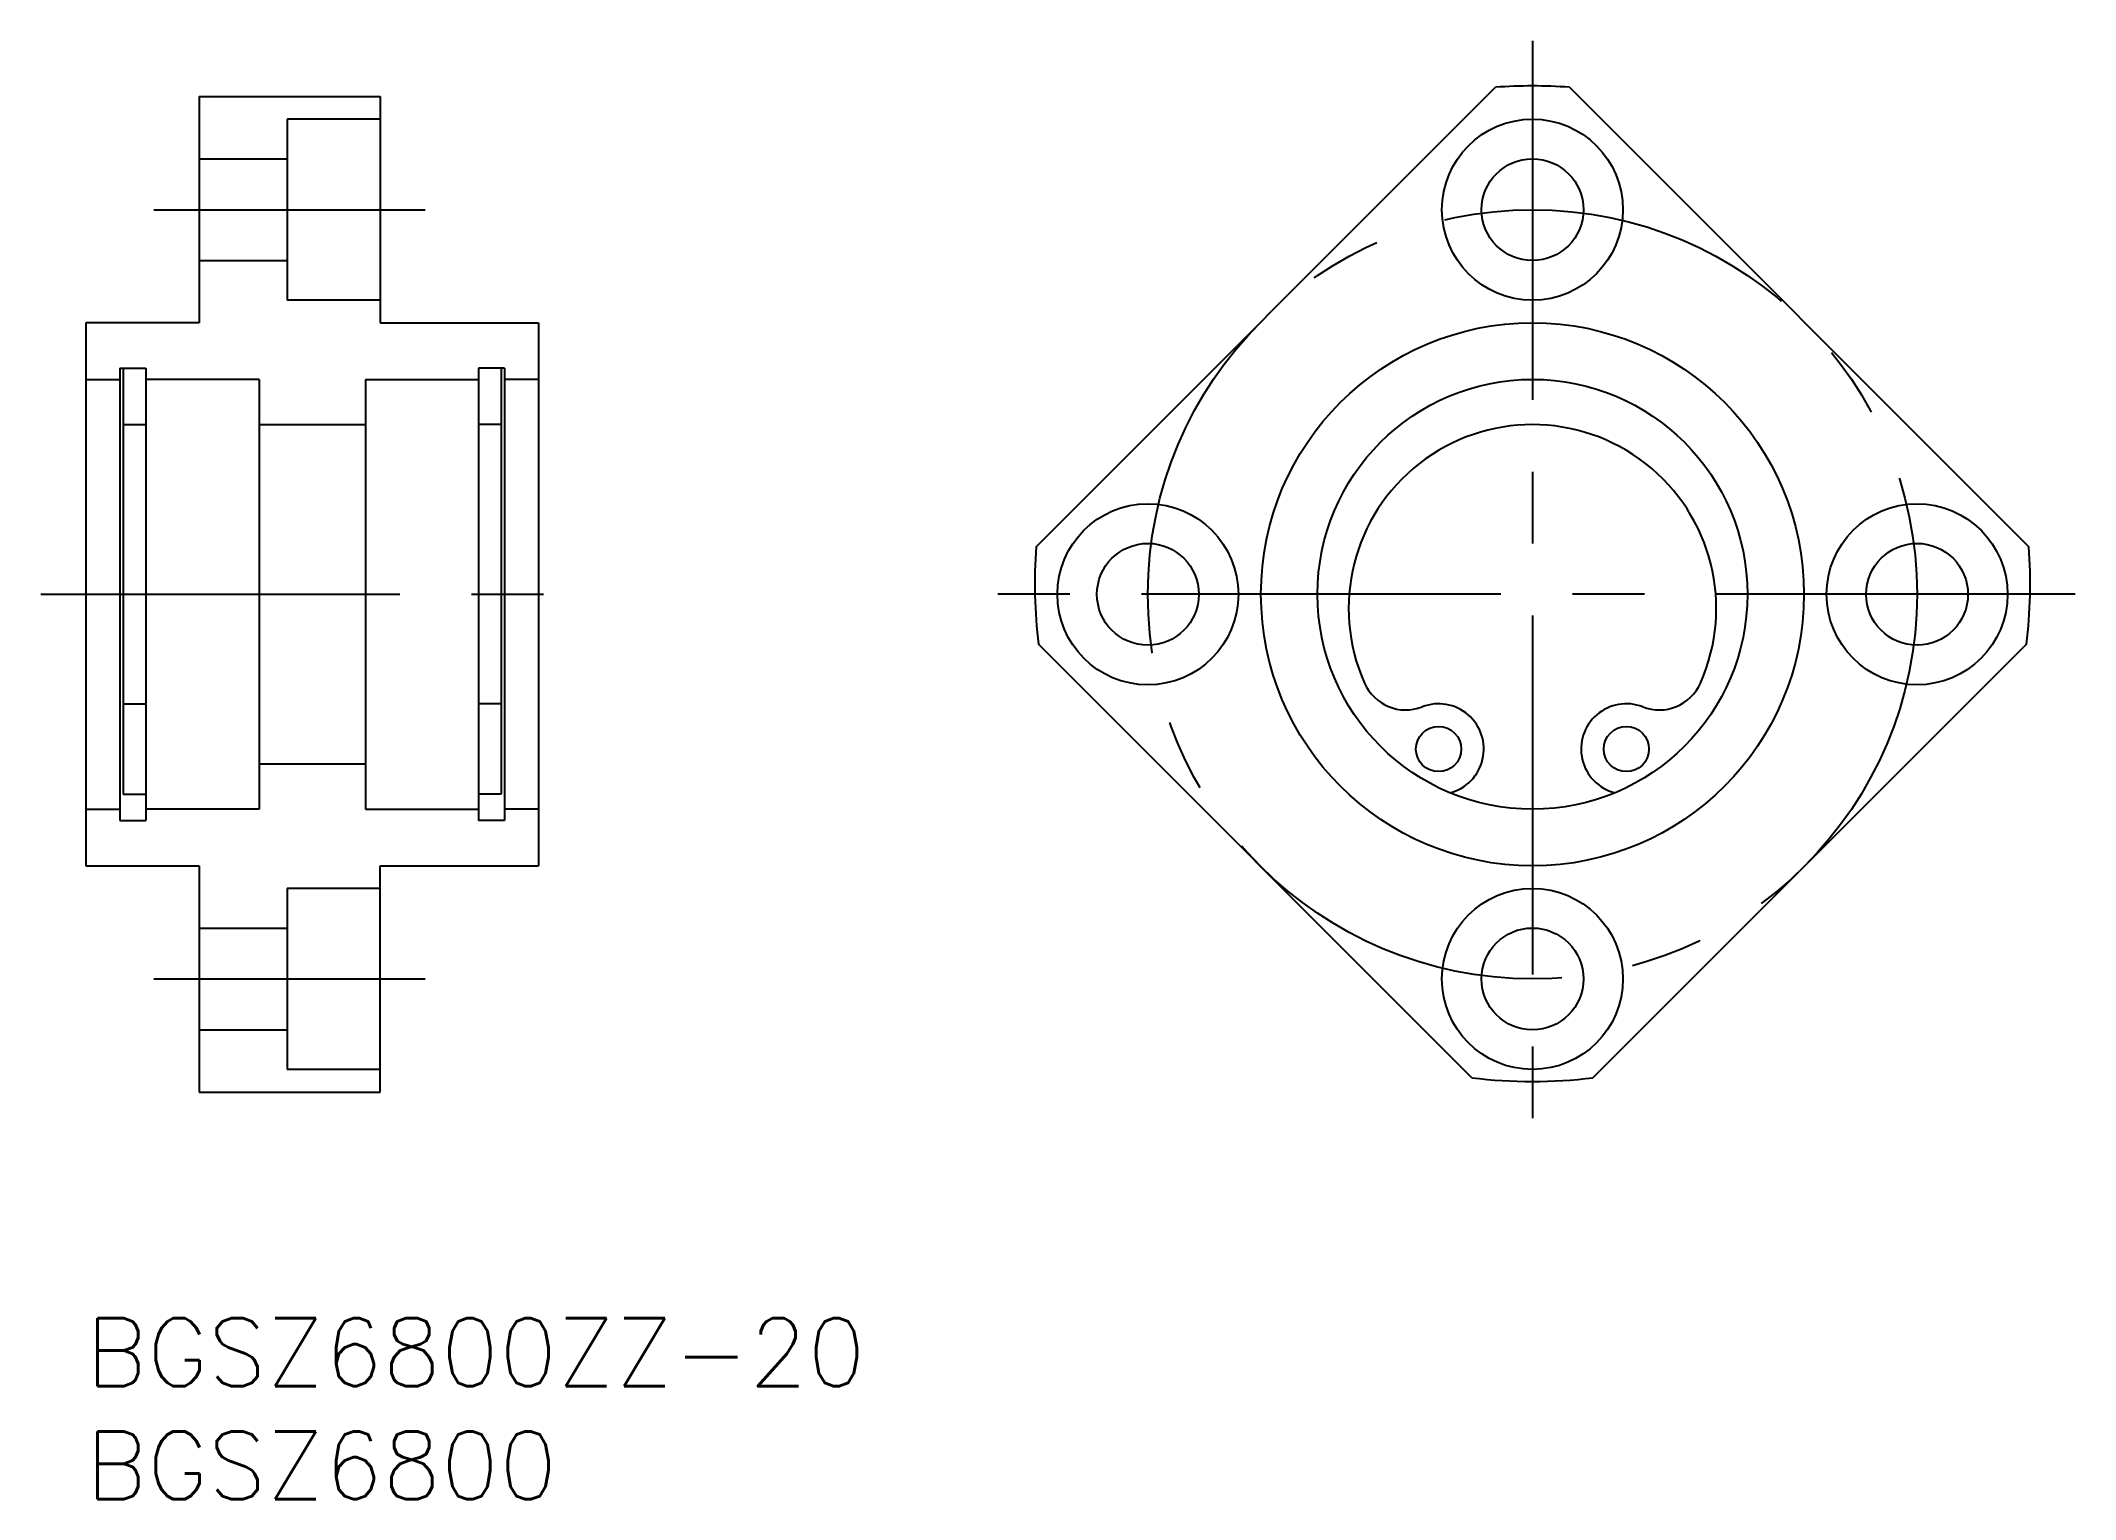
# Model space of a CAD drawing. Extents: x -2 to 87.9, y -8 to 56.5.
import ezdxf

# ---------------------------------------------------------------- set-up
doc = ezdxf.new("R2010")
doc.units = 0
doc.header["$LTSCALE"] = 0.5
doc.linetypes.add('CENTER', pattern=[50.8, 31.75, -6.35, 6.35, -6.35])
for name, color, linetype in [('MSM_CENTER', 1, 'CENTER'), ('MSM_CONTINUOUS', 7, 'CONTINUOUS'), ('MSM_PART_NUMBER', 7, 'CONTINUOUS')]:
    doc.layers.add(name, color=color, linetype=linetype)
doc.styles.get("Standard").update_dxf_attribs({"font": 'txt.shx', "height": 3, "bigfont": 'bigfont.shx'})

# ---------------------------------------------------------------- blocks, each defined once
blk = doc.blocks.new('*U6')
at = {"layer": 'MSM_PART_NUMBER'}
blk.add_text('BGSZ6800ZZ-20', height=3, dxfattribs=at).set_placement((0, -3))
blk = doc.blocks.new('*U7')
at = {"layer": 'MSM_PART_NUMBER'}
blk.add_text('BGSZ6800', height=3, dxfattribs=at).set_placement((0, -8))

msp = doc.modelspace()

# ---------------------------------------------------------------- linework, layer by layer
at = {"layer": 'MSM_CENTER'}
for p, q in [((63.94, 56.469), (63.94, 8.469)), ((3, 49), (15, 49)), ((-2, 32), (22, 32)), ((87.935, 32), (39.945, 32)), ((3, 15), (15, 15))]:
    msp.add_line(p, q, dxfattribs=at)
msp.add_circle((63.94, 32), 17, dxfattribs=at)
at = {"layer": 'MSM_CONTINUOUS'}
for p, q in [((5, 54), (5, 44)), ((5, 54), (13, 54)), ((13, 54), (13, 44)), ((42.001, 34.102), (62.307, 54.408)), ((65.573, 54.408), (85.879, 34.102)), ((13, 53), (8.9, 53)), ((8.9, 53), (8.9, 45)), ((5, 51.25), (8.9, 51.25)), ((5, 46.75), (8.9, 46.75)), ((13, 45), (8.9, 45)), ((0, 44), (0, 20)), ((5, 44), (0, 44)), ((13, 44), (20, 44)), ((20, 44), (20, 20)), ((0, 41.5), (1.5, 41.5)), ((1.5, 42), (2.65, 42)), ((1.5, 42, -0.5), (1.5, 22, -0.5)), ((1.65, 42, -0.5), (1.65, 23.161, -0.5)), ((2.65, 42), (2.65, 22)), ((2.65, 42, -0.5), (2.65, 22, -0.5)), ((7.65, 41.5), (2.65, 41.5)), ((7.65, 41.5), (7.65, 22.5)), ((12.35, 41.5), (17.35, 41.5)), ((12.35, 41.5), (12.35, 22.5)), ((17.35, 42), (17.35, 22)), ((18.5, 42, 0.5), (17.35, 42, 0.5)), ((18.35, 42), (18.35, 23.161)), ((18.5, 42), (18.5, 22)), ((20, 41.5, 0.5), (18.5, 41.5, 0.5)), ((1.65, 39.5), (2.65, 39.5)), ((7.65, 39.5), (12.35, 39.5)), ((18.35, 39.5, 0.5), (17.35, 39.5, 0.5)), ((61.266, 10.632), (42.103, 29.795)), ((85.777, 29.795), (66.614, 10.632)), ((1.65, 27.161), (2.65, 27.161)), ((18.35, 27.161, 0.5), (17.35, 27.161, 0.5)), ((7.65, 24.5), (12.35, 24.5)), ((0, 22.5), (1.5, 22.5)), ((1.65, 23.161), (2.65, 23.161)), ((7.65, 22.5), (2.65, 22.5)), ((12.35, 22.5), (17.35, 22.5)), ((18.35, 23.161, 0.5), (17.35, 23.161, 0.5)), ((20, 22.5, 0.5), (18.5, 22.5, 0.5)), ((1.5, 22), (2.65, 22)), ((18.5, 22, 0.5), (17.35, 22, 0.5)), ((0, 20), (5, 20)), ((5, 20), (5, 10)), ((13, 20), (20, 20)), ((13, 10), (13, 20)), ((8.9, 19), (8.9, 11)), ((13, 19), (8.9, 19)), ((5, 17.25), (8.9, 17.25)), ((5, 12.75), (8.9, 12.75)), ((13, 11), (8.9, 11)), ((5, 10), (13, 10))]:
    msp.add_line(p, q, dxfattribs=at)
for centre, radius in [((63.94, 49), 4), ((63.94, 49), 2.25), ((63.94, 32), 12), ((63.94, 32), 9.5), ((46.94, 32), 4), ((80.94, 32), 4), ((46.94, 32), 2.25), ((80.94, 32), 2.25), ((59.79, 25.161), 1), ((68.09, 25.161), 1), ((63.94, 15), 4), ((63.94, 15), 2.25)]:
    msp.add_circle(centre, radius, dxfattribs=at)
for centre, radius, start, end in [((63.94, 32.469), 22, 85.74221, 94.25779), ((63.94, 31.375), 8.125, 336.05719, 203.94281), ((63.94, 32.469), 22, 175.74221, 186.98047), ((63.94, 32.469), 22, 353.01953, 4.25779), ((58.342, 28.889), 2, 203.94281, 291.2223), ((69.538, 28.889), 2, 248.7777, 336.05719), ((59.79, 25.161), 2, 284.69943, 111.2223), ((68.09, 25.161), 2, 68.7777, 255.30057), ((63.94, 32.469), 22, 263.01953, 276.98047)]:
    msp.add_arc(centre, radius, start, end, dxfattribs=at)

# ---------------------------------------------------------------- block references
for name in ['*U6', '*U7']:
    msp.add_blockref(name, (0, 0), dxfattribs=at)

doc.saveas('drawing.dxf')
